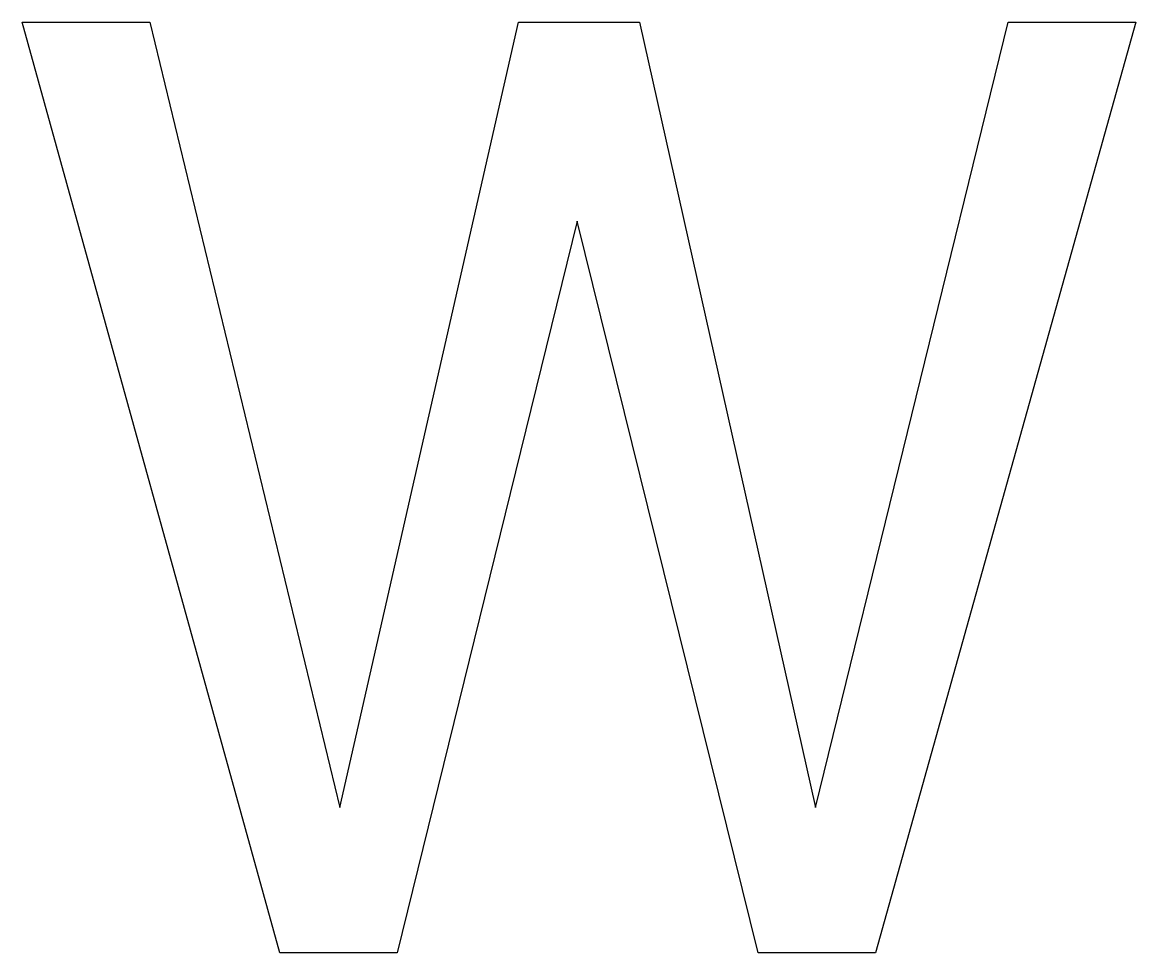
# Model space of a CAD drawing. Extents: x 0.5 to 12.6, y 0 to 10.1.
import ezdxf

# ---------------------------------------------------------------- set-up
doc = ezdxf.new("R2010")
doc.units = 0
doc.layers.get('0').update_dxf_attribs({"linetype": 'CONTINUOUS'})

msp = doc.modelspace()

# ---------------------------------------------------------------- linework, layer by layer
at = {"color": 0}
for p, q in [((3.29167, 0), (0.486111, 10.1389)), ((0.486111, 10.1389), (1.875, 10.1389)), ((1.875, 10.1389), (3.94444, 1.58333)), ((3.94444, 1.58333), (5.88889, 10.1389)), ((5.88889, 10.1389), (7.20833, 10.1389)), ((7.20833, 10.1389), (9.125, 1.58333)), ((9.125, 1.58333), (11.2222, 10.1389)), ((12.6111, 10.1389), (9.77778, 0)), ((11.2222, 10.1389), (12.6111, 10.1389)), ((6.52778, 7.97222), (4.56944, 0)), ((8.5, 0), (6.52778, 7.97222)), ((4.56944, 0), (3.29167, 0)), ((9.77778, 0), (8.5, 0))]:
    msp.add_line(p, q, dxfattribs=at)

doc.saveas('drawing.dxf')
